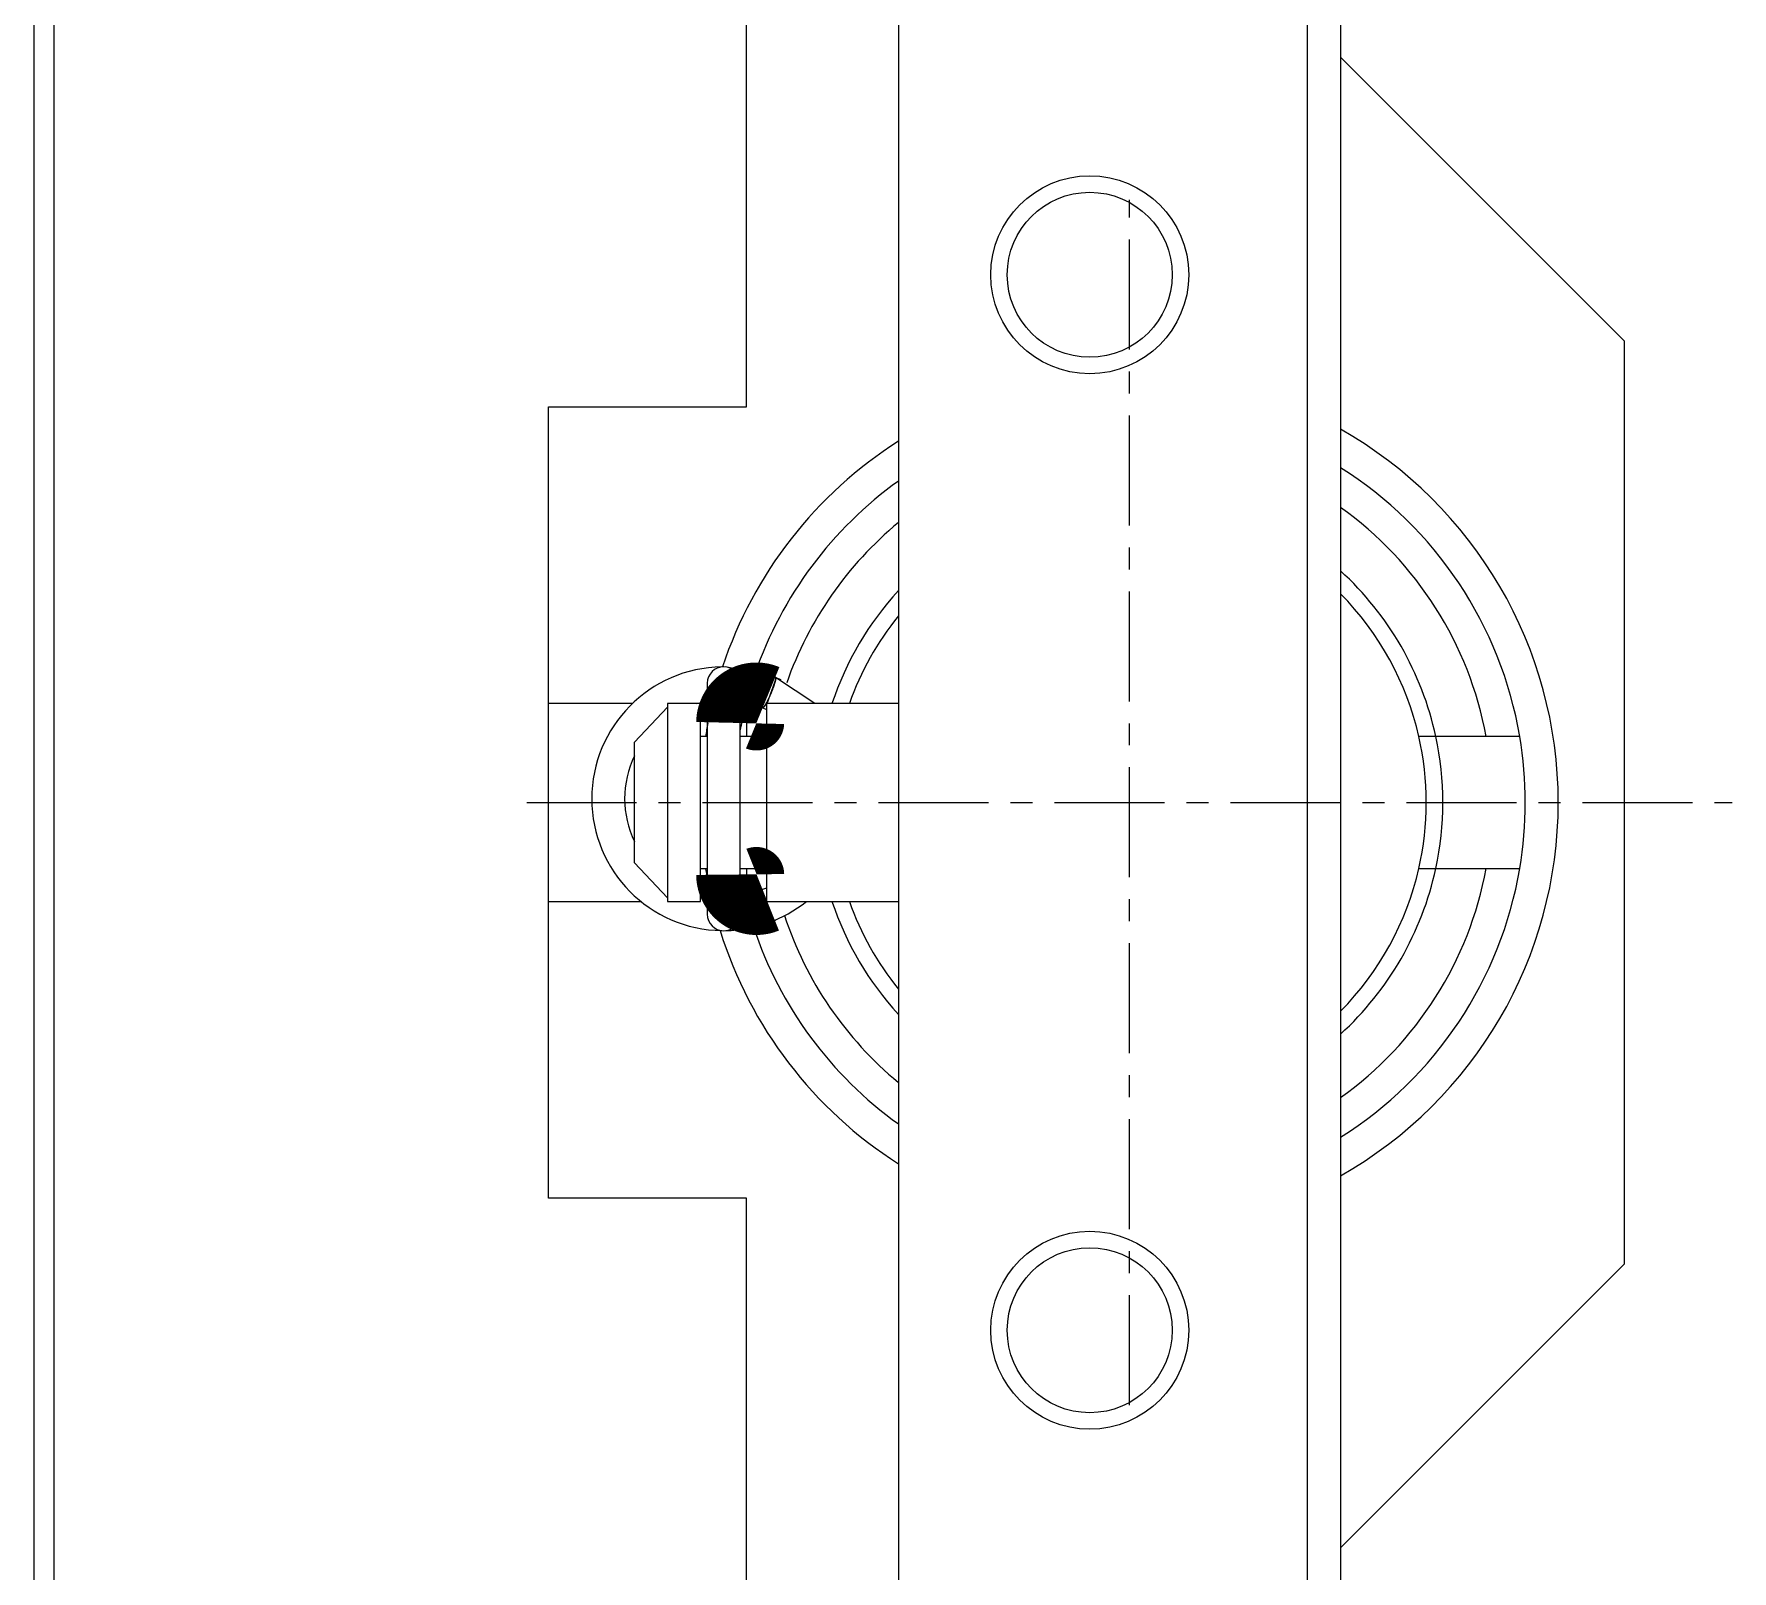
# Model space of a CAD drawing. Extents: x 92 to 449, y 62 to 331.
# Drawn here: x 110.42 to 129.72, y 268.13 to 285.61 of the extents above; entities that cross this region are included whole.
import ezdxf

# ---------------------------------------------------------------- set-up
doc = ezdxf.new("R2010")
doc.units = 0
doc.linetypes.add('CENTER', pattern=[2, 1.25, -0.25, 0.25, -0.25])
doc.layers.get('0').update_dxf_attribs({"linetype": 'CONTINUOUS'})

msp = doc.modelspace()

# ---------------------------------------------------------------- linework, layer by layer
at = {"color": 7, "linetype": 'CONTINUOUS'}
for p, q in [((125.2656383657652, 298.9926210223503), (125.2656383657652, 254.7426210223501)), ((110.6406383657652, 298.6176210223502), (110.6406383657652, 255.11762102235)), ((124.8906383657652, 255.11762102235), (124.8906383657652, 298.6176210223502)), ((110.4156383657652, 291.8676210223503), (110.4156383657652, 261.8676210223501)), ((120.2406383657652, 291.1176210223503), (120.2406383657652, 262.61762102235)), ((118.5156383657652, 281.3676210223503), (118.5156383657652, 286.2426210223503)), ((128.4906383657652, 282.1176210223502), (125.2656383657652, 285.3426210223502)), ((128.4906383657652, 282.1176210223502), (128.4906383657652, 271.61762102235)), ((116.2656383657652, 281.3676210223503), (118.5156383657652, 281.3676210223503)), ((116.2656383657652, 277.6738710223503), (116.2656383657652, 281.3676210223503)), ((118.8503153657652, 278.2862090223503), (118.2770483657652, 278.4092230223502)), ((118.0674193657652, 278.2228580223502), (118.0674193657652, 275.59785802235)), ((118.8457003657652, 278.2891170223503), (118.4270963657652, 278.2969910223503)), ((118.4424193657652, 275.59785802235), (118.4424193657652, 278.2228580223502)), ((118.8521473657652, 278.2854270223503), (118.7439123657652, 277.9904550223502)), ((119.2902563657652, 277.9943980223503), (118.8453163657652, 278.2883740223502)), ((118.9065043657652, 278.2605110223502), (118.8503153657652, 278.2862090223503)), ((117.2184253657652, 277.9926210223503), (116.2656383657652, 277.9926210223503)), ((117.2406383657652, 277.5550070223502), (117.6156383657652, 277.9518830223502)), ((117.990638365765, 277.9926210223503), (117.6156383657652, 277.9926210223503)), ((117.6156383657652, 277.9926210223503), (117.6156383657652, 277.9518830223502)), ((117.6156383657652, 277.9518830223502), (117.6156383657652, 275.7833590223502)), ((117.9464943657652, 277.9929170223502), (118.0673983657652, 278.0204110223503)), ((117.990638365765, 275.7426210223503), (117.990638365765, 277.9926210223503)), ((118.5156383657652, 277.9212730223503), (118.5156383657652, 277.6176210223503)), ((118.6984413657652, 277.9451480223503), (118.7407183657652, 277.9259590223503)), ((118.7439123657652, 277.9904550223502), (118.7052633657652, 277.9421970223503)), ((120.2406383657652, 277.9926210223503), (118.7406383657652, 277.9926210223503)), ((118.7406383657652, 277.9926210223503), (118.7406383657652, 275.7426210223503)), ((116.2656383657652, 276.0613710223501), (116.2656383657652, 277.6738710223503)), ((117.2406383657652, 276.18023502235), (117.2406383657652, 277.5550070223502)), ((118.0674193657652, 277.6176210223503), (117.990638365765, 277.6176210223503)), ((118.0674193657652, 277.6176210223503), (117.990638365765, 277.6176210223503)), ((118.5155943657652, 277.6176210223503), (118.4424103657652, 277.6176210223503)), ((118.5156383657652, 277.6176210223503), (118.4424193657652, 277.6176210223503)), ((118.7406383657652, 277.6176210223503), (118.4424193657652, 277.6176210223503)), ((118.5156383657652, 277.6176210223503), (118.4424193657652, 277.6176210223503)), ((126.3482963657652, 277.6176210223503), (126.1562503657652, 277.6176210223503)), ((126.9218833657652, 277.6176210223503), (126.3482963657652, 277.6176210223503)), ((127.3026983657652, 277.6176210223503), (126.3482963657652, 277.6176210223503)), ((127.3026983657652, 277.6176210223503), (126.9218833657652, 277.6176210223503)), ((116.2656383657652, 272.3676210223503), (116.2656383657652, 276.0613710223501)), ((117.6156383657652, 275.7833590223502), (117.2406383657652, 276.18023502235)), ((117.990638365765, 276.11762102235), (118.0674193657652, 276.11762102235)), ((117.990638365765, 276.11762102235), (118.0674193657652, 276.11762102235)), ((118.4424103657652, 276.11762102235), (118.5155943657652, 276.11762102235)), ((118.4424193657652, 276.11762102235), (118.5156383657652, 276.11762102235)), ((118.4424193657652, 276.11762102235), (118.7406383657652, 276.11762102235)), ((118.5156383657652, 276.1175630223502), (118.5156383657652, 275.8994470223502)), ((126.1562503657652, 276.11762102235), (126.3482963657652, 276.11762102235)), ((126.3482963657652, 276.11762102235), (126.9218833657652, 276.11762102235)), ((126.9218833657652, 276.11762102235), (127.3026983657652, 276.11762102235)), ((118.0674073657651, 275.8004890223503), (117.9905633657652, 275.81620002235)), ((118.7407203657652, 275.8949520223501), (118.4424253657652, 275.8002860223502)), ((118.6992103657652, 275.8765550223503), (118.6968973657652, 275.8754660223502)), ((116.2656383657652, 275.7426210223503), (117.315579365765, 275.7426210223503)), ((117.6156383657652, 275.7833590223502), (117.6156383657652, 275.7426210223503)), ((117.6156383657652, 275.7426210223503), (117.990638365765, 275.7426210223503)), ((118.7406383657652, 275.7426210223503), (120.2406383657652, 275.7426210223503)), ((118.7983363657652, 275.51381202235), (118.7990913657652, 275.5140570223503)), ((118.7990913657652, 275.5140570223503), (118.7998893657652, 275.5143180223502)), ((118.7998893657652, 275.5143180223502), (118.8010153657652, 275.5146890223503)), ((118.8010153657652, 275.5146890223503), (118.8017733657652, 275.5149400223503)), ((118.8017733657652, 275.5149400223503), (118.8028463657652, 275.5152970223503)), ((118.8028463657652, 275.5152970223503), (118.8041913657652, 275.51574802235)), ((118.8041913657652, 275.51574802235), (118.8061743657652, 275.5164200223503)), ((118.8061743657652, 275.5164200223503), (118.8081593657652, 275.51710102235)), ((118.8081593657652, 275.51710102235), (118.8118373657652, 275.51838502235)), ((118.8118373657652, 275.51838502235), (118.8457003657652, 275.5315980223503)), ((118.8426563657652, 275.5316980223502), (118.8445463657652, 275.53135402235)), ((118.8445463657652, 275.53135402235), (118.8442973657652, 275.5319470223503)), ((118.5156383657652, 272.3676210223503), (116.2656383657652, 272.3676210223503)), ((118.5156383657652, 267.4926210223503), (118.5156383657652, 272.3676210223503)), ((125.2656383657652, 268.3926210223503), (128.4906383657652, 271.61762102235))]:
    msp.add_line(p, q, dxfattribs=at)
at = {"color": 1, "linetype": 'CENTER'}
for p, q in [((122.8656383657652, 270.0176210223502), (122.8656383657652, 283.7176210223502)), ((116.0156383657652, 276.8676210223503), (129.7156383657652, 276.8676210223503))]:
    msp.add_line(p, q, dxfattribs=at)
at = {"color": 7, "linetype": 'CONTINUOUS', "const_width": 1}
for points in [[(118.4424193657652, 277.7714720223503), (118.4426213657651, 277.7801600223503), (118.4432623657652, 277.7893080223502), (118.4443423657652, 277.7984130223503), (118.4458583657652, 277.8074560223501), (118.4478083657652, 277.8164150223502), (118.4501863657652, 277.8252700223503), (118.4529883657652, 277.8340010223503), (118.456209365765, 277.8425880223502), (118.4598433657652, 277.8510110223503), (118.4638813657652, 277.85925002235), (118.4683163657652, 277.8672870223501), (118.4731403657652, 277.8751010223503), (118.4783413657652, 277.8826740223502), (118.4839103657652, 277.8899870223503), (118.4898363657652, 277.8970230223502), (118.4961053657652, 277.90376202235), (118.5027043657652, 277.9101880223503), (118.5096203657652, 277.9162830223502), (118.5168363657652, 277.9220310223502), (118.5243373657651, 277.9274160223502), (118.5321063657652, 277.93242302235), (118.5401243657652, 277.9370360223503), (118.5483733657652, 277.9412430223501), (118.5568313657652, 277.9450300223503), (118.5654793657652, 277.9483860223503), (118.5742953657652, 277.9512990223504), (118.5832563657652, 277.9537600223501), (118.5923373657652, 277.9557600223503), (118.6015163657652, 277.9572930223503), (118.6107683657652, 277.9583530223503), (118.6200673657652, 277.9589360223503), (118.6293883657652, 277.9590390223503), (118.6387043657652, 277.9586600223502), (118.6479913657652, 277.9578020223502), (118.6572233657652, 277.9564660223503), (118.6663733657652, 277.9546570223502), (118.6754163657652, 277.9523790223502), (118.6843293657652, 277.9496390223503), (118.6930863657652, 277.9464480223503), (118.6980573657652, 277.9444050223502)], [(118.6980573657652, 275.8763110223503), (118.6891473657652, 275.8727690223504), (118.6803473657652, 275.8697900223503), (118.6713983657652, 275.8672640223502), (118.6623243657652, 275.8651980223502), (118.6531513657652, 275.8636000223503), (118.6439033657652, 275.8624760223503), (118.6346043657652, 275.8618290223501), (118.6252813657652, 275.8616630223503), (118.6159603657652, 275.8619780223503), (118.6066673657652, 275.8627730223502), (118.5974273657652, 275.8640450223503), (118.5882653657652, 275.8657920223503), (118.5792083657652, 275.8680060223503), (118.5702793657652, 275.87068202235), (118.5615033657652, 275.8738100223502), (118.5529023657652, 275.8773800223502), (118.5445003657652, 275.88138202235), (118.5363173657652, 275.8858030223502), (118.5283753657652, 275.8906290223502), (118.5206923657652, 275.8958450223502), (118.5132883657652, 275.90143702235), (118.5061793657652, 275.90738902235), (118.4993823657652, 275.9136830223502), (118.4929133657652, 275.92030202235), (118.4867853657652, 275.9272280223502), (118.4810113657652, 275.9344420223503), (118.4756053657652, 275.9419270223502), (118.4705763657652, 275.9496610223503), (118.4659363657652, 275.9576270223502), (118.4616933657652, 275.9658040223503), (118.4578553657652, 275.9741730223502), (118.4544313657652, 275.98271202235), (118.4514263657652, 275.9914030223503), (118.4488463657652, 276.0002240223502), (118.4466963657652, 276.0091550223502), (118.4449793657652, 276.0181750223503), (118.4436993657652, 276.0272640223503), (118.4428573657652, 276.0364010223502), (118.4424563657652, 276.0455650223502), (118.4424193657652, 276.0492430223503)]]:
    msp.add_lwpolyline(points, dxfattribs=at)
at = {"color": 7, "linetype": 'CONTINUOUS'}
for points in [[(118.6989999999999, 277.944, 0), (118.7, 277.944, 0), (118.7009999999999, 277.944, 0), (118.7009999999999, 277.945, 0), (118.702, 277.945, 0), (118.7029999999999, 277.945, 0), (118.7039999999998, 277.9459999999999, 0), (118.7049999999999, 277.9469999999998, 0), (118.7059999999999, 277.9469999999998, 0), (118.7059999999999, 277.9479999999999, 0), (118.707, 277.949, 0), (118.7089999999999, 277.95, 0), (118.71, 277.9509999999999, 0), (118.711, 277.9529999999999, 0), (118.7119999999999, 277.954, 0), (118.713, 277.9549999999999, 0), (118.714, 277.957, 0), (118.7159999999999, 277.959, 0), (118.717, 277.9599999999999, 0), (118.7179999999999, 277.9619999999998, 0), (118.72, 277.964, 0), (118.721, 277.966, 0), (118.7219999999999, 277.968, 0), (118.7239999999998, 277.971, 0), (118.7249999999998, 277.973, 0), (118.727, 277.975, 0), (118.7279999999998, 277.978, 0), (118.73, 277.98, 0), (118.732, 277.983, 0), (118.733, 277.9859999999998, 0), (118.735, 277.9879999999999, 0), (118.737, 277.991, 0), (118.738, 277.994, 0), (118.74, 277.997, 0), (118.742, 278, 0), (118.7429999999999, 278.004, 0), (118.745, 278.007, 0), (118.747, 278.01, 0), (118.7489999999999, 278.0129999999999, 0), (118.751, 278.017, 0), (118.752, 278.0199999999999, 0), (118.754, 278.024, 0), (118.7559999999999, 278.0269999999998, 0), (118.758, 278.031, 0), (118.7599999999999, 278.035, 0), (118.762, 278.039, 0), (118.764, 278.0419999999999, 0), (118.765, 278.046, 0), (118.767, 278.0499999999999, 0), (118.7689999999999, 278.0539999999999, 0), (118.771, 278.058, 0), (118.7729999999999, 278.062, 0), (118.775, 278.0659999999999, 0), (118.7769999999999, 278.0699999999999, 0), (118.7789999999999, 278.074, 0), (118.7799999999999, 278.0779999999999, 0), (118.782, 278.0819999999998, 0), (118.784, 278.0869999999998, 0), (118.786, 278.0909999999999, 0), (118.788, 278.095, 0), (118.79, 278.099, 0), (118.792, 278.103, 0), (118.7929999999999, 278.108, 0), (118.795, 278.112, 0), (118.797, 278.1159999999998, 0), (118.7989999999998, 278.12, 0), (118.801, 278.125, 0), (118.802, 278.129, 0), (118.8039999999999, 278.133, 0), (118.8059999999999, 278.1369999999999, 0), (118.8069999999999, 278.1409999999999, 0), (118.809, 278.1459999999999, 0), (118.8109999999998, 278.1499999999999, 0), (118.812, 278.154, 0), (118.8139999999998, 278.158, 0), (118.815, 278.1619999999999, 0), (118.8169999999999, 278.166, 0), (118.819, 278.17, 0), (118.8199999999998, 278.1739999999999, 0), (118.8209999999999, 278.1779999999999, 0), (118.8229999999998, 278.182, 0), (118.8239999999999, 278.1859999999999, 0), (118.8259999999999, 278.1899999999998, 0), (118.827, 278.194, 0), (118.8279999999999, 278.1979999999999, 0), (118.8299999999999, 278.2009999999999, 0), (118.8309999999999, 278.2049999999999, 0), (118.832, 278.209, 0), (118.833, 278.2119999999998, 0), (118.8339999999999, 278.216, 0), (118.835, 278.2189999999999, 0), (118.836, 278.2219999999999, 0), (118.837, 278.2259999999999, 0), (118.8379999999998, 278.2289999999999, 0), (118.839, 278.232, 0), (118.84, 278.235, 0), (118.8409999999999, 278.2379999999998, 0), (118.842, 278.241, 0), (118.8429999999998, 278.244, 0), (118.8429999999998, 278.2469999999999, 0), (118.8439999999998, 278.25, 0), (118.845, 278.252, 0), (118.845, 278.255, 0), (118.846, 278.257, 0), (118.846, 278.2599999999998, 0), (118.8469999999999, 278.262, 0), (118.8469999999999, 278.264, 0), (118.8469999999999, 278.2669999999999, 0), (118.8479999999999, 278.269, 0), (118.8479999999999, 278.2709999999998, 0), (118.8479999999999, 278.2729999999999, 0), (118.8479999999999, 278.2739999999999, 0), (118.8489999999999, 278.276, 0), (118.8489999999999, 278.278, 0), (118.8489999999999, 278.2789999999998, 0), (118.8489999999999, 278.2799999999999, 0), (118.8489999999999, 278.282, 0), (118.8489999999999, 278.283, 0), (118.8479999999999, 278.2839999999998, 0), (118.8479999999999, 278.285, 0), (118.8479999999999, 278.2859999999999, 0), (118.8479999999999, 278.2869999999999, 0), (118.8469999999999, 278.2869999999999, 0), (118.8469999999999, 278.288, 0), (118.8469999999999, 278.288, 0), (118.846, 278.289, 0), (118.846, 278.289, 0), (118.845, 278.289, 0), (118.845, 278.289, 0)], [(118.845, 275.531, 0), (118.845, 275.531, 0), (118.845, 275.531, 0), (118.845, 275.531, 0), (118.845, 275.531, 0), (118.845, 275.531, 0), (118.845, 275.531, 0), (118.845, 275.531, 0), (118.845, 275.531, 0), (118.845, 275.531, 0), (118.845, 275.531, 0), (118.845, 275.531, 0), (118.845, 275.531, 0), (118.845, 275.531, 0), (118.845, 275.531, 0), (118.845, 275.531, 0), (118.845, 275.531, 0), (118.845, 275.531, 0), (118.845, 275.531, 0), (118.845, 275.531, 0), (118.845, 275.531, 0), (118.845, 275.531, 0), (118.845, 275.531, 0), (118.845, 275.531, 0), (118.845, 275.531, 0), (118.845, 275.531, 0), (118.845, 275.531, 0), (118.845, 275.531, 0), (118.845, 275.531, 0), (118.845, 275.531, 0), (118.845, 275.531, 0), (118.845, 275.531, 0), (118.845, 275.531, 0), (118.845, 275.531, 0), (118.845, 275.531, 0), (118.845, 275.531, 0), (118.845, 275.531, 0), (118.845, 275.531, 0), (118.845, 275.531, 0), (118.845, 275.531, 0), (118.845, 275.531, 0), (118.845, 275.531, 0), (118.845, 275.531, 0), (118.845, 275.531, 0), (118.845, 275.531, 0), (118.845, 275.531, 0), (118.845, 275.531, 0), (118.845, 275.531, 0), (118.845, 275.531, 0), (118.845, 275.531, 0), (118.845, 275.531, 0), (118.845, 275.531, 0), (118.845, 275.531, 0), (118.845, 275.531, 0), (118.845, 275.531, 0), (118.845, 275.531, 0), (118.845, 275.531, 0), (118.845, 275.531, 0), (118.845, 275.531, 0), (118.845, 275.531, 0), (118.845, 275.531, 0), (118.845, 275.531, 0), (118.845, 275.531, 0), (118.845, 275.531, 0), (118.845, 275.531, 0), (118.845, 275.531, 0), (118.845, 275.531, 0), (118.845, 275.531, 0), (118.845, 275.531, 0), (118.845, 275.531, 0), (118.845, 275.531, 0), (118.845, 275.531, 0), (118.845, 275.531, 0), (118.845, 275.531, 0), (118.845, 275.531, 0), (118.845, 275.531, 0), (118.845, 275.531, 0), (118.845, 275.531, 0), (118.845, 275.531, 0), (118.845, 275.531, 0), (118.845, 275.531, 0), (118.845, 275.531, 0), (118.845, 275.531, 0), (118.845, 275.531, 0), (118.845, 275.531, 0), (118.845, 275.531, 0), (118.845, 275.531, 0), (118.845, 275.531, 0), (118.845, 275.531, 0), (118.845, 275.531, 0), (118.845, 275.531, 0), (118.845, 275.531, 0), (118.845, 275.531, 0), (118.845, 275.531, 0), (118.845, 275.531, 0), (118.845, 275.531, 0), (118.845, 275.531, 0), (118.845, 275.531, 0), (118.845, 275.5319999999999, 0), (118.845, 275.5319999999999, 0), (118.845, 275.5319999999999, 0), (118.845, 275.5319999999999, 0), (118.845, 275.5319999999999, 0), (118.845, 275.5319999999999, 0), (118.845, 275.5319999999999, 0), (118.846, 275.5319999999999, 0), (118.846, 275.5319999999999, 0), (118.846, 275.5319999999999, 0), (118.846, 275.5319999999999, 0), (118.846, 275.5319999999999, 0), (118.846, 275.5319999999999, 0), (118.846, 275.5319999999999, 0), (118.846, 275.5319999999999, 0), (118.846, 275.5319999999999, 0), (118.846, 275.5319999999999, 0), (118.846, 275.5319999999999, 0), (118.846, 275.5319999999999, 0), (118.846, 275.5319999999999, 0), (118.846, 275.5319999999999, 0), (118.846, 275.5319999999999, 0), (118.846, 275.5319999999999, 0), (118.846, 275.5319999999999, 0), (118.846, 275.5319999999999, 0), (118.846, 275.5319999999999, 0), (118.846, 275.5319999999999, 0), (118.846, 275.5319999999999, 0), (118.846, 275.5319999999999, 0), (118.846, 275.5319999999999, 0), (118.846, 275.5319999999999, 0)]]:
    msp.add_polyline3d(points, dxfattribs=at)
at = {"color": 3, "linetype": 'CONTINUOUS'}
for centre in [(122.4156383657652, 282.8676210223503), (122.4156383657652, 270.8676210223503)]:
    msp.add_circle(centre, 1.125, dxfattribs=at)
at = {"color": 7, "linetype": 'CONTINUOUS'}
for centre in [(122.4156383657652, 282.8676210223503), (122.4156383657652, 270.8676210223503)]:
    msp.add_circle(centre, 0.9375, dxfattribs=at)
for centre, radius, start, end in [((122.8656383657652, 276.8676210223503), 4.875, 0, 60.50762700000032), ((122.8656383657652, 276.8676210223503), 4.875, 122.5789699999999, 161.5574960000001), ((122.8656383657652, 276.8676210223503), 4.5, 9.594064999999649, 57.76904700000014), ((122.8656383657652, 276.8676210223503), 4.5, 125.6853349999999, 160.9826499999996), ((122.8656383657652, 276.8676210223503), 4.125, 129.5211959999998, 160.7587750000002), ((122.8656383657652, 276.8676210223503), 4.125, 10.47567900000003, 54.42147399999988), ((122.8656383657652, 276.8676210223503), 3.375, 12.83958499999969, 44.67461000000009), ((122.8656383657652, 276.8676210223503), 3.375, 141.0575590000002, 160.5287790000001), ((118.2549563657652, 276.91039702235), 1.499044, 90.85276599999987, 269.1982519999999), ((118.254919365765, 278.2228580223502), 0.1875, 0, 180), ((122.8656383657652, 276.8676210223503), 4.875, 169.3125599999995, 171.1501169999996), ((122.8656383657652, 276.8676210223503), 4.5, 166.8577969999996, 169.4007059999998), ((122.8656383657652, 276.8676210223503), 3.5625, 347.8467989999999, 12.15319399999997), ((122.8656383657652, 276.8676210223503), 4.5, 350.4059290000001, 9.594064999999649), ((118.2552403657652, 276.9105710223503), 1.126026999999999, 154.3104689999994, 205.6947579999998), ((122.8656383657652, 276.8676210223503), 4.875, 299.4923729999996, 0), ((122.8656383657652, 276.8676210223503), 4.875, 188.8498829999994, 190.1823519999997), ((122.8656383657652, 276.8676210223503), 3.375, 315.3253899999999, 347.1604089999997), ((122.8656383657652, 276.8676210223503), 4.125, 305.5785259999997, 349.524315), ((122.8656383657652, 276.8676210223503), 4.5, 302.2309529999997, 350.4059290000001), ((118.2536163657652, 276.9143010223503), 1.503020999999999, 270.9363130000001, 308.765119), ((122.8656383657652, 276.8676210223503), 3.375, 199.4712209999996, 218.9424409999995), ((118.254919365765, 275.59785802235), 0.1875, 180, 0), ((122.8656383657652, 276.8676210223503), 4.875, 197.373777, 237.42103), ((122.8656383657652, 276.8676210223503), 4.5, 198.3566019999994, 234.3146649999999), ((122.8656383657652, 276.8676210223503), 4.125, 198.1722070000001, 230.478804)]:
    msp.add_arc(centre, radius, start, end, dxfattribs=at)
at = {"color": 3, "linetype": 'CONTINUOUS'}
for radius, start, end in [(3.5625, 12.15319399999997, 47.64794499999996), (3.5625, 137.4631020000001, 161.59152), (3.375, 347.1604089999997, 12.83958499999969), (3.5625, 312.352055, 347.8467989999999), (3.5625, 198.4084799999996, 222.5368979999998)]:
    msp.add_arc((122.8656383657652, 276.8676210223503), radius, start, end, dxfattribs=at)

doc.saveas('drawing.dxf')
